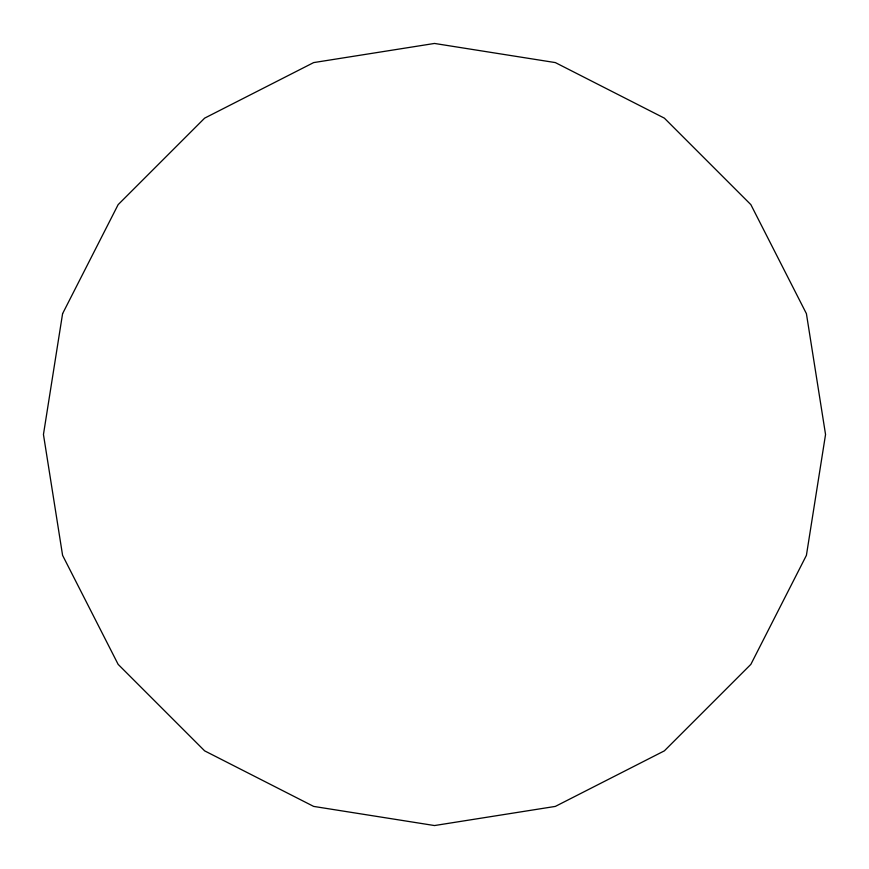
<?xml version="1.0" encoding="UTF-8"?>
<svg xmlns="http://www.w3.org/2000/svg" width="869" height="869" viewBox="0 0 869 869"><rect width="100%" height="100%" fill="white"/><g stroke="black" fill="none" stroke-linecap="round" stroke-linejoin="round"><path stroke-width="1.3" d="M62.59 313.655L43.45 434.5L62.59 555.345L118.13 664.351L204.649 750.87L313.655 806.41L434.5 825.55L555.345 806.41L664.351 750.87L750.87 664.351L806.41 555.345L825.55 434.5L806.41 313.655L750.87 204.649L664.351 118.13L555.345 62.59L434.5 43.45L313.655 62.59L204.649 118.13L118.13 204.649L62.59 313.655"/></g></svg>
